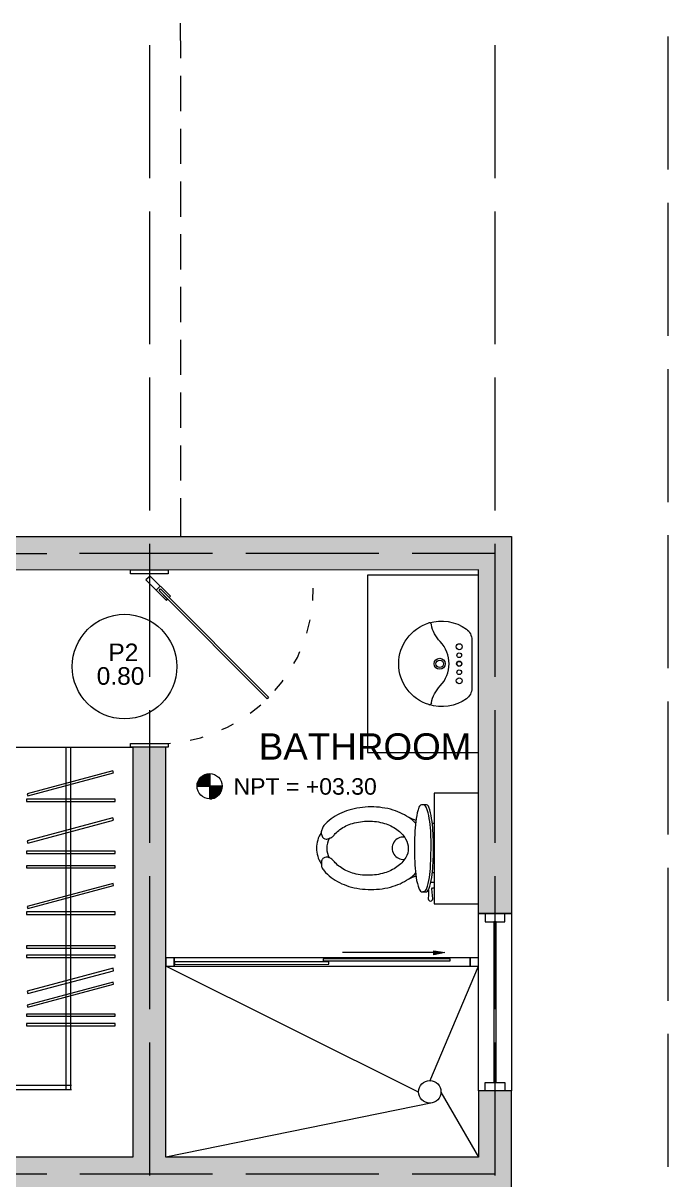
# Model space of a CAD drawing. Header units: metres. Extents: x 14 to 155, y 0 to 125.
# Drawn here: x 61.36 to 64.27, y 107.49 to 112.71 of the extents above; entities that cross this region are included whole.
import ezdxf

# ---------------------------------------------------------------- set-up
doc = ezdxf.new("R2010")
doc.units = ezdxf.units.M
doc.layers.add('PDF_Geometry', color=7, linetype='Continuous', true_color=0xc0c0c0)
doc.layers.add('PDF_Solid Fills', color=7, linetype='Continuous')
doc.layers.add('PDF_Text', color=255, linetype='Continuous')
doc.styles.add('PDF Arial', font='arial.ttf')

msp = doc.modelspace()

# ---------------------------------------------------------------- linework, layer by layer
at = {"layer": 'PDF_Geometry', "color": 0, "lineweight": 0}
for points in [[(62.0711, 112.7059), (62.0712, 112.5474)], [(64.2716, 112.6452), (64.2717, 112.0451)], [(61.9319, 112.6067), (61.9319, 112.0066)], [(63.4907, 112.6067), (63.4907, 112.0066)], [(62.0712, 112.4675), (62.0712, 112.309)], [(62.0712, 112.229), (62.0712, 112.0706)], [(62.0712, 111.9905), (62.0712, 111.8321)], [(64.2717, 111.8946), (64.2717, 111.2945)], [(61.932, 111.8561), (61.932, 111.2576)], [(63.4907, 111.8561), (63.4907, 111.2576)], [(62.0712, 111.7537), (62.0712, 111.5937)], [(62.0712, 111.5152), (62.0712, 111.3568)], [(62.0712, 111.2768), (62.0712, 111.1183)], [(64.2717, 111.144), (64.2717, 110.5439)], [(61.932, 111.1072), (61.932, 110.5071)], [(63.4907, 111.1072), (63.4908, 110.5071)], [(62.0712, 111.0384), (62.0712, 110.8799)], [(62.0712, 110.7999), (62.0712, 110.6414)], [(62.0712, 110.563), (62.0712, 110.3886)], [(61.932, 110.3566), (61.932, 109.7565)], [(63.4908, 110.3566), (63.4908, 109.7565)], [(64.2717, 110.3951), (64.2718, 109.795)], [(60.8678, 110.3133), (61.4679, 110.3133)], [(61.6167, 110.3134), (62.2168, 110.3134)], [(62.3673, 110.3134), (62.9674, 110.3134)], [(63.1179, 110.3134), (63.4908, 110.3134)], [(61.98, 110.1646), (61.9624, 110.147)], [(62.6698, 110.1006), (62.6714, 110.1565)], [(62.6426, 109.9533), (62.6458, 109.9644), (62.657, 110.0125)], [(62.5834, 109.8157), (62.5995, 109.8428), (62.6106, 109.87)], [(62.497, 109.694), (62.5306, 109.7341), (62.5354, 109.7405)], [(62.3866, 109.5917), (62.3929, 109.5964), (62.4346, 109.6301)], [(64.2718, 109.6445), (64.2718, 109.0444)], [(61.932, 109.606), (61.9321, 109.0075)], [(63.4908, 109.6061), (63.4908, 109.0075)], [(62.2585, 109.518), (62.2841, 109.5291), (62.3113, 109.5436)], [(62.1161, 109.47), (62.1625, 109.4811), (62.1737, 109.486)], [(59.8965, 109.4379), (60.0965, 109.4379), (60.0966, 108.1881), (61.2568, 108.1881), (61.2567, 109.438), (61.8569, 109.438)], [(61.5561, 107.8937), (61.556, 109.438)], [(61.5769, 107.8937), (61.5768, 109.438)], [(61.9721, 109.4556), (62.0265, 109.4572)], [(62.2041, 109.318), (62.2041, 109.206)], [(62.1466, 109.2619), (62.2602, 109.2619)], [(64.2718, 108.8939), (64.2718, 108.2938)], [(61.9321, 108.8571), (61.9321, 108.257)], [(63.4908, 108.8571), (63.4908, 108.257)], [(63.2156, 108.5115), (62.8027, 108.5114)], [(63.1468, 107.8825), (62.0057, 108.4506), (63.3788, 108.4506)], [(63.198, 107.9321), (63.4172, 108.4506)], [(61.9321, 108.1065), (61.9321, 107.5064)], [(63.4909, 108.1065), (63.4909, 107.5064)], [(64.2718, 108.145), (64.2718, 107.5449)], [(59.8965, 107.9128), (61.5801, 107.9129)], [(59.8965, 107.8936), (61.5801, 107.8937)], [(63.2477, 107.8825), (63.4173, 107.588)], [(63.2092, 107.8329), (62.0058, 107.5879)], [(60.8679, 107.5127), (61.468, 107.5127)], [(61.6168, 107.5127), (62.2169, 107.5128)], [(62.3674, 107.5128), (62.9675, 107.5128)], [(63.118, 107.5128), (63.4909, 107.5128)]]:
    msp.add_lwpolyline(points, dxfattribs=at)
at = {"layer": 'PDF_Geometry', "color": 0, "lineweight": 5}
for points in [[(59.746, 110.2381), (59.7459, 111.1887), (58.9457, 111.1886), (58.9457, 111.3375), (59.8964, 111.3376), (59.8964, 110.3886), (63.566, 110.3887), (63.566, 108.6875), (63.4172, 108.6874), (63.4172, 110.2382)], [(61.8569, 107.5879), (59.8965, 107.5879), (59.8965, 109.4379), (59.746, 109.4379), (59.7461, 106.1875), (59.8966, 106.1875), (59.8965, 107.4374), (63.4173, 107.4375), (63.4173, 107.3383), (63.5661, 107.3383), (63.5661, 107.8873), (63.4173, 107.8873), (63.4173, 107.588), (62.0057, 107.5879), (62.0056, 109.438), (61.8569, 109.438)], [(63.4172, 108.6874), (63.566, 108.6875), (63.5661, 107.8873), (63.4173, 107.8873)]]:
    msp.add_lwpolyline(points, close=True, dxfattribs=at)
at = {"layer": 'PDF_Geometry', "color": 0, "lineweight": 0}
for points in [[(62.0169, 110.2206), (61.8457, 110.2205), (61.8457, 110.2382), (62.0169, 110.2382)], [(61.9352, 110.211), (61.916, 110.1934), (62.0088, 110.1005), (62.0136, 110.1069), (61.9752, 110.1454), (61.9816, 110.1533), (62.0201, 110.1134), (62.0264, 110.1198)], [(63.4172, 110.2142), (62.9162, 110.2142), (62.9163, 109.414), (63.4172, 109.414)], [(62.4633, 109.6573), (61.9752, 110.1454), (61.9816, 110.1534), (62.4697, 109.6637)], [(62.0169, 109.438), (61.8457, 109.438), (61.8457, 109.4556), (62.0169, 109.4556)], [(61.3799, 109.2283), (61.3831, 109.2188), (61.7688, 109.3228), (61.7672, 109.3324)], [(62.1722, 109.3083), (62.2041, 109.302), (62.1641, 109.302)], [(62.1817, 109.3132), (62.2041, 109.3084), (62.1722, 109.3084)], [(62.2041, 109.3083), (62.1722, 109.3083), (62.2041, 109.302)], [(62.1929, 109.3164), (62.2041, 109.3132), (62.1817, 109.3132)], [(62.2041, 109.3132), (62.1817, 109.3132), (62.2041, 109.3084)], [(62.2041, 109.318), (62.2041, 109.3164), (62.1929, 109.3164)], [(62.2041, 109.3164), (62.1929, 109.3164), (62.2041, 109.3132)], [(62.1482, 109.2732), (62.2041, 109.262), (62.1465, 109.262)], [(62.1513, 109.2827), (62.2041, 109.2732), (62.1482, 109.2732)], [(62.2041, 109.2732), (62.1482, 109.2732), (62.2041, 109.262)], [(62.1561, 109.2924), (62.2041, 109.2828), (62.1513, 109.2828)], [(62.2041, 109.2827), (62.1513, 109.2827), (62.2041, 109.2732)], [(62.1641, 109.302), (62.2041, 109.2924), (62.1561, 109.2924)], [(62.2041, 109.2924), (62.1561, 109.2924), (62.2041, 109.2828)], [(62.2041, 109.302), (62.1641, 109.302), (62.2041, 109.2924)], [(62.2601, 109.2619), (62.2041, 109.2619), (62.2585, 109.2524)], [(62.2041, 109.2619), (62.2585, 109.2524), (62.2041, 109.2524)], [(62.2585, 109.2524), (62.2041, 109.2524), (62.2569, 109.2428)], [(62.2041, 109.2524), (62.2569, 109.2428), (62.2041, 109.2428)], [(61.3768, 109.1931), (61.7768, 109.1931), (61.7768, 109.2042), (61.3768, 109.2042)], [(62.2569, 109.2427), (62.2041, 109.2427), (62.2521, 109.2331)], [(62.2041, 109.2427), (62.2521, 109.2331), (62.2041, 109.2331)], [(62.2521, 109.2331), (62.2041, 109.2331), (62.2458, 109.2252)], [(62.2041, 109.2331), (62.2458, 109.2252), (62.2041, 109.2252)], [(62.2458, 109.2252), (62.2041, 109.2252), (62.2394, 109.2188)], [(62.2041, 109.2252), (62.2394, 109.2188), (62.2041, 109.2188)], [(62.2313, 109.2123), (62.2041, 109.2123), (62.2233, 109.2091)], [(62.2041, 109.2123), (62.2233, 109.2091), (62.2041, 109.2091)], [(62.2137, 109.206), (62.2041, 109.206), (62.2041, 109.2091)], [(62.2041, 109.2091), (62.2233, 109.2091), (62.2137, 109.206)], [(62.2041, 109.206), (62.2138, 109.206)], [(62.2137, 109.206), (62.2041, 109.206)], [(62.2394, 109.2187), (62.2042, 109.2187), (62.2314, 109.2123)], [(62.2042, 109.2187), (62.2314, 109.2123), (62.2042, 109.2123)], [(63.4172, 109.2316), (63.2171, 109.2316), (63.2172, 108.7323), (63.4172, 108.7323)], [(61.3799, 109.0155), (61.3831, 109.0059), (61.7688, 109.1099), (61.7672, 109.1196)], [(61.3768, 108.9594), (61.7768, 108.9595), (61.7768, 108.969), (61.3768, 108.969)], [(61.3768, 108.8938), (61.7768, 108.8938), (61.7768, 108.9034), (61.3768, 108.9034)], [(61.38, 108.7194), (61.3831, 108.7099), (61.7688, 108.8139), (61.7673, 108.8235)], [(61.3768, 108.6842), (61.7768, 108.6842), (61.7768, 108.6954), (61.3768, 108.6953)], [(63.5356, 108.6875), (63.4476, 108.6874), (63.4476, 108.6506), (63.5356, 108.6506)], [(63.4861, 107.9257), (63.4972, 107.9257), (63.4972, 108.6507), (63.4861, 108.6507)], [(61.3768, 108.5322), (61.7768, 108.5322), (61.7768, 108.5418), (61.3768, 108.5418)], [(61.3768, 108.489), (61.7768, 108.489), (61.7768, 108.5003), (61.3768, 108.5002)], [(62.0057, 108.4506), (62.0441, 108.4506), (62.0441, 108.4874), (62.0057, 108.4874)], [(62.0441, 108.4506), (63.3788, 108.4506), (63.3788, 108.4875), (62.0441, 108.4874)], [(62.7419, 108.4698), (62.0442, 108.4698), (62.0442, 108.4586), (62.7419, 108.4587)], [(62.7162, 108.4746), (63.2892, 108.4746), (63.2892, 108.4842), (62.7162, 108.4842)], [(63.2156, 108.5194), (63.2652, 108.5115), (63.2156, 108.5018)], [(63.3788, 108.4506), (63.4172, 108.4506), (63.4172, 108.4875), (63.3788, 108.4875)], [(61.38, 108.3369), (61.3832, 108.3274), (61.7689, 108.4297), (61.7673, 108.441)], [(61.38, 108.2745), (61.3832, 108.2649), (61.7689, 108.3689), (61.7673, 108.3786)], [(61.3768, 108.2249), (61.7768, 108.2249), (61.7768, 108.2345), (61.3768, 108.2344)], [(61.3768, 108.1817), (61.7768, 108.1817), (61.7768, 108.1912), (61.3768, 108.1912)], [(63.5357, 107.8873), (63.4476, 107.8873), (63.4476, 107.9257), (63.5357, 107.9257)]]:
    msp.add_lwpolyline(points, close=True, dxfattribs=at)
for points in [[(63.193, 109.6307, -0.73761), (63.1929, 109.9992, -0.234283), (63.3623, 109.9713, -0.242347), (63.3868, 109.9229), (63.3868, 109.7036, -0.242347), (63.3623, 109.657, -0.233878), (63.1929, 109.6307, 0.214901), (63.201, 109.6316)], [(63.2047, 109.6383, -0.152275), (63.2441, 109.7148, 0.401685), (63.2441, 109.9151, -0.151541), (63.2046, 109.9915, 0.222768), (63.201, 109.9981)], [(63.1334, 109.0959, 0.036465), (63.1113, 109.1145, 0.083098), (63.0318, 109.1548, 0.072972), (62.9315, 109.1691, 0.072871), (62.8312, 109.1544, 0.085227), (62.7518, 109.1153, 0.054038), (62.719, 109.0847, 0.066059), (62.7108, 109.0692, 0.08243), (62.7068, 109.053, 0.103019), (62.7111, 109.0375, 0.14263), (62.7174, 109.0275, 0.138085), (62.7287, 109.0235, 0.107353), (62.7445, 109.0277, 0.084394), (62.7581, 109.0338, 0.067845), (62.7705, 109.0489, -0.051299), (62.7917, 109.0672, -0.083388), (62.8482, 109.0943, -0.071532), (62.9203, 109.1051, -0.071532), (62.993, 109.0947, -0.082894), (63.0481, 109.0674, -0.106801), (63.088, 109.0247, -0.134109), (63.1003, 108.9828, -0.132567), (63.0888, 108.9403, -0.106801), (63.049, 108.8982, -0.083388), (62.9923, 108.8711, -0.071532), (62.9203, 108.8603, -0.071532), (62.8477, 108.8707, -0.082894), (62.7925, 108.898, -0.051191), (62.7705, 108.9167, 0.067845), (62.7576, 108.9304, 0.074849), (62.744, 108.94, 0.107353), (62.7294, 108.9419, 0.143653), (62.7174, 108.9379, 0.138048), (62.7099, 108.9286, 0.107547), (62.7083, 108.9129, 0.074785), (62.7097, 108.8964, 0.067769), (62.7197, 108.8809, 0.055107), (62.7518, 108.8509, 0.083098), (62.8312, 108.8106, 0.072972), (62.9316, 108.7963, 0.072871), (63.0318, 108.811, 0.085227), (63.1111, 108.8501, 0.0346), (63.1334, 108.8695)], [(63.1652, 108.7867, 0.319266), (63.1823, 108.7985, 0.049038), (63.1958, 108.8502, 0.021497), (63.2004, 108.9049, 0.015366), (63.2028, 108.9828, 0.015393), (63.2016, 109.0611, 0.021497), (63.1951, 109.1168, 0.049038), (63.181, 109.1676, 0.319266), (63.1652, 109.1788, 0.319266), (63.148, 109.1685, 0.049038), (63.1361, 109.1168, 0.021497), (63.13, 109.0605, 0.015366), (63.1275, 108.9828, 0.015393), (63.1303, 108.9059, 0.021497), (63.1352, 108.8502, 0.049038), (63.1493, 108.7979, 0.319266), (63.166, 108.7851), (63.1771, 108.7851, 0.319266), (63.1922, 108.798, 0.049038), (63.2063, 108.8502, 0.021497), (63.2112, 108.9059, 0.015366), (63.214, 108.9827, 0.015393), (63.2116, 109.0605, 0.021497), (63.2054, 109.1168, 0.049038), (63.1935, 109.1685, 0.319266), (63.1771, 109.1788), (63.166, 109.1788)], [(62.7066, 109.0527, 0.144687), (62.6858, 108.9827, 0.144414), (62.7066, 108.9127)], [(62.7429, 109.0262, 0.121315), (62.7323, 108.9827, 0.121315), (62.7429, 108.9393)], [(63.1916, 108.7931), (63.1916, 108.7723), (63.19, 108.7547, 1.01914), (63.2108, 108.7547), (63.2092, 108.7691), (63.206, 108.7995, -0.306702), (63.2155, 108.8041)]]:
    msp.add_lwpolyline(points, format="xyb", dxfattribs=at)
at = {"layer": 'PDF_Geometry', "color": 0, "lineweight": 5}
msp.add_lwpolyline([(63.4172, 108.6874), (63.566, 108.6875)], dxfattribs=at)
at = {"layer": 'PDF_Geometry', "color": 0, "lineweight": 0}
for centre, radius in [((61.8193, 109.8021), 0.236), ((63.33, 109.8917), 0.0136), ((63.242, 109.8149), 0.0248), ((63.242, 109.8149), 0.0168), ((63.33, 109.8149), 0.012), ((63.33, 109.8534), 0.0104), ((63.33, 109.815), 0.0104), ((63.33, 109.7765), 0.0104), ((63.33, 109.7381), 0.0136), ((62.2033, 109.2628), 0.0568), ((63.1972, 107.8833), 0.0505)]:
    msp.add_circle(centre, radius, dxfattribs=at)
for centre, radius, start, end in [((63.2241, 109.3643), 0.2709, 242.5221, 250.907), ((63.0123, 103.7535), 5.3443, 87.8144, 87.8948), ((63.0772, 108.9827), 0.0504, 83.6801, 276.3243), ((63.2241, 108.6012), 0.2709, 109.0974, 117.4822), ((63.21, 108.8084), 0.0199, 73.7661, 117.8031)]:
    msp.add_arc(centre, radius, start, end, dxfattribs=at)
for points in [[(63.201, 109.9981), (63.1985, 109.9997), (63.1953, 110.0002), (63.1925, 109.9992)], [(63.201, 109.6316), (63.2035, 109.6332), (63.2053, 109.6358), (63.2058, 109.6388)], [(63.2161, 108.8715), (63.2136, 108.8714), (63.2111, 108.8714), (63.2086, 108.8712)]]:
    msp.add_open_spline(points, degree=3, dxfattribs=at)
at = {"layer": 'PDF_Solid Fills', "color": 0, "transparency": 33554559}
for points in [[(63.566, 110.3886), (59.7459, 110.3885), (63.566, 110.2381)], [(59.7459, 110.3885), (63.566, 110.2381), (59.746, 110.238)], [(63.566, 110.2382), (63.4172, 110.2382), (63.566, 108.6875)], [(63.4172, 110.2382), (63.566, 108.6875), (63.4172, 108.6874)], [(62.0056, 109.438), (61.8569, 109.438), (62.0057, 107.5879)], [(61.8569, 109.438), (62.0057, 107.5879), (61.8569, 107.5879)], [(62.1641, 109.302), (62.2041, 109.3021), (62.1722, 109.3083)], [(62.1721, 109.3083), (62.204, 109.3083), (62.1817, 109.3131)], [(62.1722, 109.3083), (62.2041, 109.3021), (62.2041, 109.3083)], [(62.1817, 109.3131), (62.2041, 109.3131), (62.193, 109.3163)], [(62.1817, 109.3131), (62.204, 109.3083), (62.204, 109.3131)], [(62.193, 109.3163), (62.2041, 109.3163), (62.2041, 109.3179)], [(62.193, 109.3163), (62.2041, 109.3131), (62.2041, 109.3163)], [(62.1466, 109.2619), (62.2041, 109.2619), (62.1482, 109.2732)], [(62.1482, 109.2731), (62.204, 109.2731), (62.1513, 109.2827)], [(62.1482, 109.2732), (62.2041, 109.2619), (62.2041, 109.2732)], [(62.1513, 109.2827), (62.2041, 109.2827), (62.1561, 109.2924)], [(62.1513, 109.2827), (62.204, 109.2731), (62.204, 109.2827)], [(62.156, 109.2923), (62.2041, 109.2923), (62.1641, 109.302)], [(62.1561, 109.2924), (62.2041, 109.2827), (62.2041, 109.2924)], [(62.1641, 109.302), (62.2041, 109.2923), (62.2041, 109.302)], [(62.2041, 109.2619), (62.2586, 109.2524), (62.2602, 109.2619)], [(62.2041, 109.2524), (62.2586, 109.2524), (62.2041, 109.2619)], [(62.2041, 109.2524), (62.2569, 109.2427), (62.2586, 109.2524)], [(62.2041, 109.2427), (62.2569, 109.2427), (62.2041, 109.2524)], [(62.2041, 109.2428), (62.2521, 109.2331), (62.2569, 109.2428)], [(62.2041, 109.2331), (62.2521, 109.2331), (62.2041, 109.2428)], [(62.2041, 109.2331), (62.2458, 109.2251), (62.2521, 109.2331)], [(62.2041, 109.2251), (62.2458, 109.2251), (62.2041, 109.2331)], [(62.2041, 109.2252), (62.2394, 109.2188), (62.2458, 109.2252)], [(62.2041, 109.2188), (62.2394, 109.2188), (62.2041, 109.2252)], [(62.2041, 109.2187), (62.2314, 109.2123), (62.2394, 109.2187)], [(62.2041, 109.2123), (62.2314, 109.2123), (62.2041, 109.2187)], [(62.2041, 109.2123), (62.2233, 109.2091), (62.2314, 109.2123)], [(62.2041, 109.2091), (62.2233, 109.2091), (62.2041, 109.2123)], [(62.2041, 109.2091), (62.2138, 109.206), (62.2233, 109.2091)], [(62.2041, 109.206), (62.2138, 109.206), (62.2041, 109.209)], [(63.2156, 108.5018), (63.2652, 108.5115), (63.2156, 108.5194)], [(63.5661, 107.8873), (63.4173, 107.8873), (63.5661, 107.588)], [(63.4173, 107.8873), (63.5661, 107.588), (63.4173, 107.588)], [(63.5661, 107.588), (59.7461, 107.5879), (63.5661, 107.4375)], [(59.7461, 107.5879), (63.5661, 107.4375), (59.7461, 107.4374)]]:
    msp.add_solid(points, dxfattribs=at)

# ---------------------------------------------------------------- texts
at = {"layer": 'PDF_Text', "color": 0, "attachment_point": 7, "rotation": 0.0022, "style": 'PDF Arial'}
for s, insert, char_height in [('P2', (61.7464, 109.8269), 0.0793), ('0.80', (61.6936, 109.7192), 0.0793), ('BATHROOM', (62.425, 109.3804), 0.11895), ('NPT = +03.30', (62.3114, 109.2231), 0.074346)]:
    msp.add_mtext(s, dxfattribs=dict(at, insert=insert, char_height=char_height))

doc.saveas('drawing.dxf')
